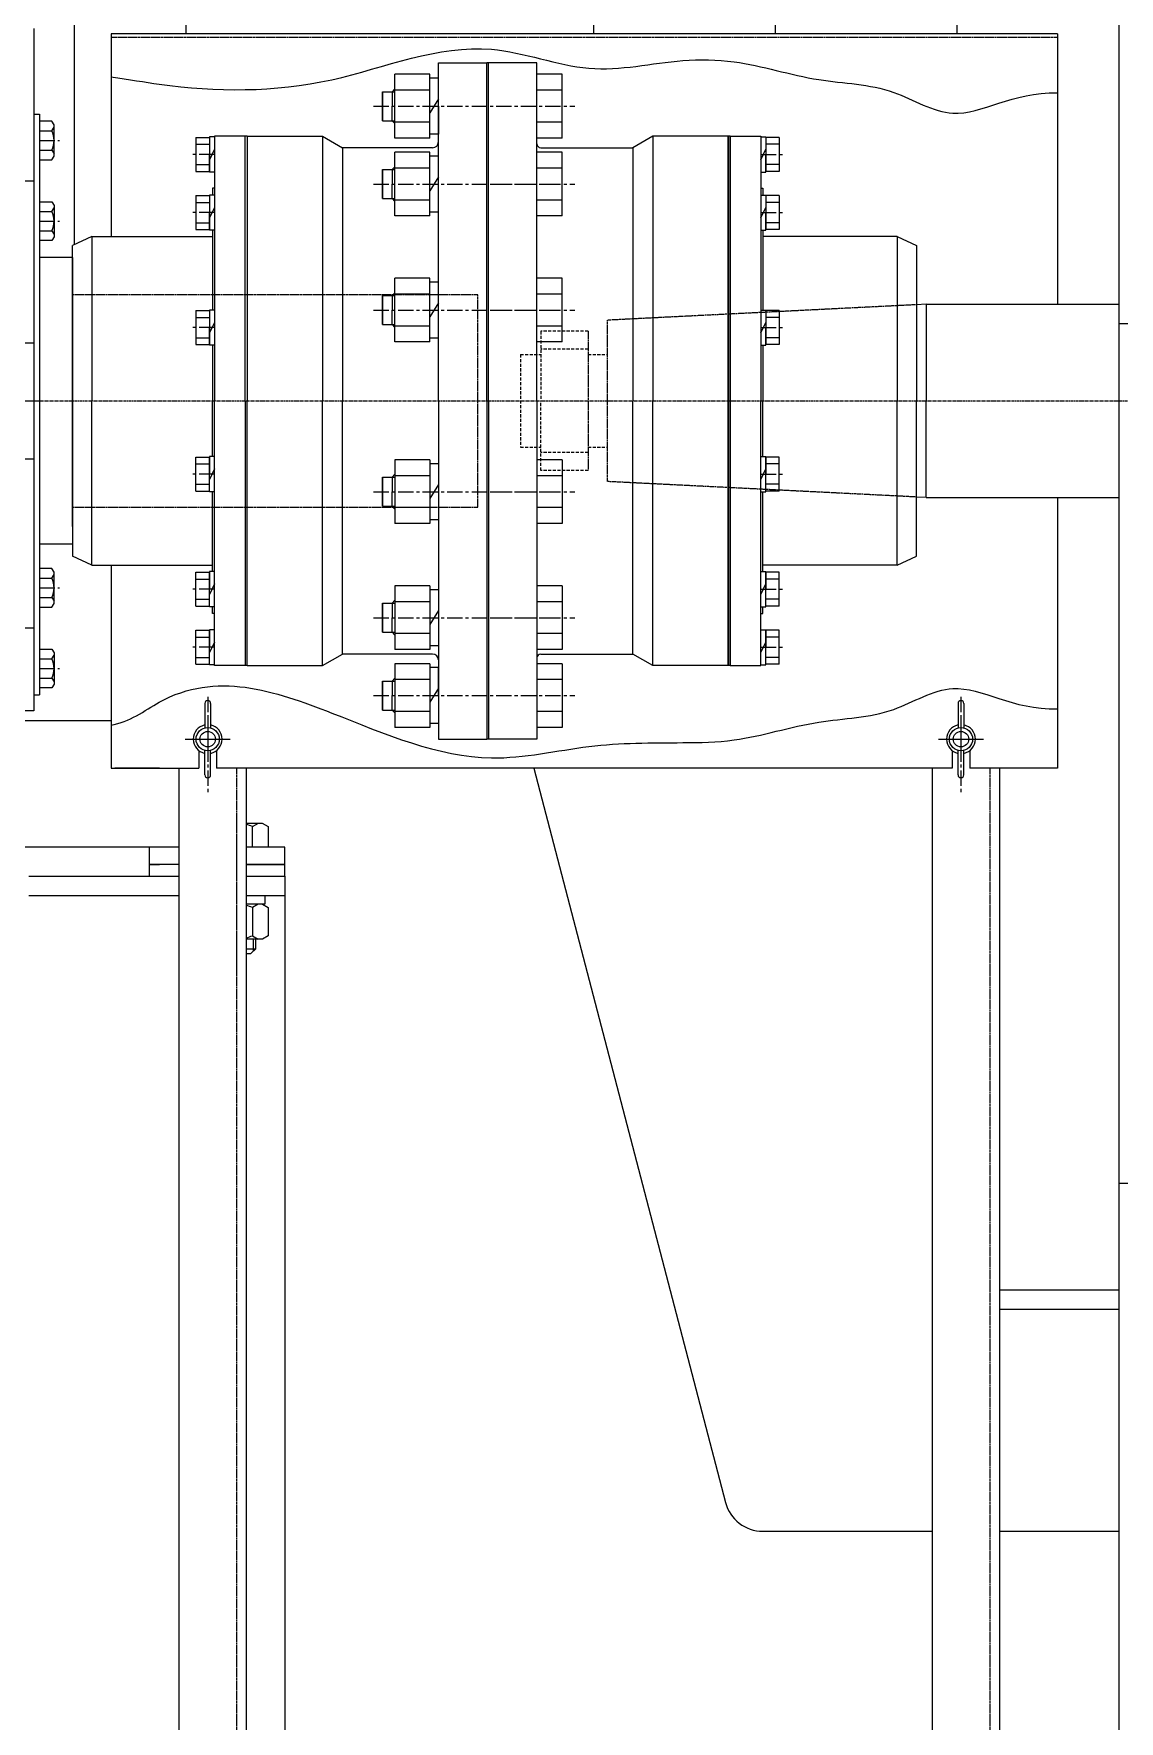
# Model space of a CAD drawing. Header units: millimetres. Extents: x -25976 to -4798, y -663 to 15440.
# Drawn here: x -14333 to -13771, y 13965 to 14838 of the extents above; entities that cross this region are included whole.
import ezdxf

# ---------------------------------------------------------------- set-up
doc = ezdxf.new("R2010")
doc.units = ezdxf.units.MM
doc.header["$LTSCALE"] = 0.25
doc.linetypes.add('CENTER', pattern=[50.8, 31.75, -6.35, 6.35, -6.35])
doc.linetypes.add('HIDDEN', pattern=[9.525, 6.35, -3.175])
for name, color, linetype in [('Bord', 1, 'Continuous'), ('Cen', 5, 'CENTER'), ('Con', 6, 'Continuous'), ('Cont', 6, 'Continuous'), ('Hide', 2, 'HIDDEN')]:
    doc.layers.add(name, color=color, linetype=linetype)

msp = doc.modelspace()

# ---------------------------------------------------------------- linework, layer by layer
at = {"layer": 'Bord'}
for p, q in [((-14147.77152, 14808.02881), (-14146.27152, 14808.02881)), ((-14147.77152, 14793.02881), (-14146.27152, 14793.02881)), ((-14147.77152, 14767.72033), (-14146.27152, 14767.72033)), ((-14147.77152, 14752.72033), (-14146.27152, 14752.72033)), ((-14147.77152, 14702.5105), (-14146.27152, 14702.5105)), ((-14147.77152, 14687.5105), (-14146.27152, 14687.5105)), ((-14147.77152, 14608.5105), (-14146.27152, 14608.5105)), ((-14147.77152, 14593.5105), (-14146.27152, 14593.5105)), ((-14147.77152, 14543.30067), (-14146.27152, 14543.30067)), ((-14147.77152, 14528.30067), (-14146.27152, 14528.30067)), ((-14147.77152, 14502.99218), (-14146.27152, 14502.99218)), ((-14147.77152, 14502.99218), (-14146.27152, 14502.99218)), ((-14147.77152, 14487.99218), (-14146.27152, 14487.99218))]:
    msp.add_line(p, q, dxfattribs=at)
for points in [[(-14293.36427, 14815.77323), (-14283.58313, 14814.33183), (-14246.70103, 14807.91449), (-14181.00436, 14807.40256), (-14107.19506, 14839.70188), (-14045.15636, 14814.66329), (-14005.0915, 14825.05002), (-13965.18864, 14824.50533), (-13928.41036, 14812.2534), (-13890.13664, 14812.12006), (-13853.06418, 14787.88997), (-13826.85414, 14808.02933), (-13803.13757, 14807.37752)], [(-14293.36427, 14480.24776), (-14283.58313, 14481.68917), (-14246.70103, 14511.09657), (-14181.00436, 14488.61843), (-14107.19506, 14456.31912), (-14045.15636, 14471.25673), (-14005.0915, 14470.97097), (-13965.18864, 14471.51567), (-13928.41036, 14483.7676), (-13890.13664, 14483.90093), (-13853.06418, 14508.13102), (-13826.85414, 14487.99167), (-13803.13757, 14488.64348)]]:
    msp.add_open_spline(points, degree=3, knots=[262.031920534, 262.031920534, 262.031920534, 262.031920534, 285.376803422, 374.709564146, 457.372574592, 508.03748906, 559.023490605, 586.099175012, 630.187959584, 669.595911366, 701.501473067, 748.136789081, 748.136789081, 748.136789081, 748.136789081], dxfattribs=at)
at = {"layer": 'Cen'}
for p, q in [((-13949.27152, 14838.0105), (-13949.27152, 15051.28932)), ((-14157.32997, 14800.52881), (-14053.20756, 14800.52881)), ((-14330.27152, 14782.78872), (-14319.95317, 14782.78872)), ((-14239.77152, 14775.52881), (-14251.78283, 14775.52881)), ((-13956.77152, 14775.52881), (-13944.76022, 14775.52881)), ((-14157.32997, 14760.22033), (-14053.20756, 14760.22033)), ((-14096.62483, 14760.22033), (-14067.83447, 14760.22033)), ((-14239.77152, 14745.45279), (-14251.78283, 14745.45279)), ((-13956.77152, 14745.45279), (-13944.76022, 14745.45279)), ((-14330.27152, 14741.04354), (-14319.95317, 14741.04354)), ((-14157.32997, 14695.0105), (-14053.20756, 14695.0105)), ((-14096.62483, 14695.0105), (-14067.83447, 14695.0105)), ((-14239.77152, 14685.9105), (-14251.78283, 14685.9105)), ((-13956.77152, 14685.9105), (-13944.76022, 14685.9105)), ((-14239.77152, 14610.1105), (-14251.78283, 14610.1105)), ((-13956.77152, 14610.1105), (-13944.76022, 14610.1105)), ((-14157.32997, 14601.0105), (-14053.20756, 14601.0105)), ((-14096.62483, 14601.0105), (-14067.83447, 14601.0105)), ((-14330.27152, 14551.23514), (-14319.95317, 14551.23514)), ((-14239.77152, 14550.56821), (-14251.78283, 14550.56821)), ((-13956.77152, 14550.56821), (-13944.76022, 14550.56821)), ((-14157.32997, 14535.80067), (-14053.20756, 14535.80067)), ((-14096.62483, 14535.80067), (-14067.83447, 14535.80067)), ((-14239.77152, 14520.49218), (-14251.78283, 14520.49218)), ((-13956.77152, 14520.49218), (-13944.76022, 14520.49218)), ((-14330.27152, 14509.48996), (-14319.95317, 14509.48996)), ((-14243.2161, 14494.80699), (-14243.2161, 14444.06153)), ((-14157.32997, 14495.49218), (-14053.20756, 14495.49218)), ((-13853.21589, 14494.80699), (-13853.21589, 14444.06153)), ((-14228.33592, 14433.48092), (-14228.33592, 14355.7605))]:
    msp.add_line(p, q, dxfattribs=at)
at = {"layer": 'Cen', "ltscale": 0.2}
msp.add_line((-17629.39153, 14648.0105), (-11678.17202, 14648.0105), dxfattribs=at)
at = {"layer": 'Cen', "linetype": 'Continuous'}
for p, q in [((-14243.21601, 14484.64297), (-14243.2162, 14461.24271)), ((-13853.2158, 14484.64297), (-13853.21599, 14461.24271)), ((-14254.91623, 14472.94284), (-14231.51597, 14472.94284)), ((-13864.91602, 14472.94284), (-13841.51576, 14472.94284))]:
    msp.add_line(p, q, dxfattribs=at)
at = {"layer": 'Cen', "ltscale": 0.05}
for p, q in [((-14250.7161, 14472.94284), (-14235.7161, 14472.94284)), ((-13860.71589, 14472.94284), (-13845.71589, 14472.94284))]:
    msp.add_line(p, q, dxfattribs=at)
at = {"layer": 'Con'}
for p, q in [((-14293.21589, 14457.94284), (-14247.7161, 14457.94284)), ((-14268.21589, 14457.94284), (-14291.21589, 14457.94284)), ((-14258.2161, 14457.94284), (-14258.2161, 13918.0105)), ((-13857.71589, 14457.94284), (-14238.7161, 14457.94284)), ((-14223.2161, 14457.94284), (-14223.2161, 13918.0105)), ((-13868.21589, 14457.94284), (-13868.21589, 13918.0105)), ((-13803.21589, 14457.94284), (-13848.71589, 14457.94284)), ((-13833.21589, 14457.94284), (-13833.21589, 13918.0105))]:
    msp.add_line(p, q, dxfattribs=at)
at = {"layer": 'Cont'}
for p, q in [((-14043.27152, 14838.0105), (-14043.27152, 15033.0105)), ((-13855.27152, 14838.0105), (-13855.27152, 15033.0105)), ((-14312.21919, 14728.83813), (-14312.21919, 14958.2369)), ((-14254.33614, 14838.0105), (-14254.33614, 14958.2369)), ((-13771.27152, 13918.0105), (-13771.27152, 14908.0105)), ((-14333.27152, 14840.78444), (-14333.27152, 14487.59904)), ((-13803.21589, 14838.0105), (-14293.21589, 14838.0105)), ((-14293.21589, 14838.0105), (-14293.21589, 14733.0105)), ((-13803.21589, 14838.0105), (-13803.21589, 14698.0105)), ((-14123.77152, 14648.0105), (-14123.77152, 14823.02881)), ((-14123.77152, 14823.02881), (-14098.77152, 14823.02881)), ((-14072.77152, 14823.02881), (-14098.77152, 14823.02881)), ((-14098.77152, 14648.0105), (-14098.77152, 14823.02881)), ((-14097.77152, 14778.02881), (-14097.77152, 14823.02881)), ((-14097.77152, 14811.02881), (-14097.77152, 14823.02881)), ((-14072.77152, 14648.0105), (-14072.77152, 14823.02881)), ((-14146.27152, 14784.02881), (-14146.27152, 14817.02881)), ((-14128.27152, 14817.02881), (-14146.27152, 14817.02881)), ((-14128.27152, 14784.02881), (-14128.27152, 14817.02881)), ((-14123.77152, 14815.02881), (-14128.27152, 14815.02881)), ((-14123.77152, 14800.52881), (-14123.77152, 14815.02881)), ((-14059.77152, 14817.02881), (-14072.77152, 14817.02881)), ((-14059.77152, 14784.02881), (-14059.77152, 14817.02881)), ((-14152.77152, 14808.02881), (-14147.77152, 14808.02881)), ((-14152.77152, 14800.52881), (-14152.77152, 14808.02881)), ((-14152.77152, 14808.02881), (-14152.77152, 14800.52881)), ((-14146.27152, 14809.52881), (-14147.77152, 14808.02881)), ((-14147.77152, 14808.02881), (-14147.77152, 14800.52881)), ((-14128.27152, 14808.77881), (-14146.27152, 14808.77881)), ((-14123.77152, 14804.32214), (-14128.27152, 14797.08506)), ((-14059.77152, 14808.77881), (-14072.77152, 14808.77881)), ((-14333.27152, 14796.3972), (-14330.27152, 14796.3972)), ((-14330.27152, 14796.3972), (-14330.27152, 14495.88148)), ((-14152.77152, 14800.52881), (-14152.77152, 14793.02881)), ((-14152.77152, 14793.02881), (-14152.77152, 14800.52881)), ((-14147.77152, 14793.02881), (-14147.77152, 14800.52881)), ((-14123.77152, 14800.52881), (-14123.77152, 14786.02881)), ((-14323.86889, 14792.73872), (-14330.27152, 14792.73872)), ((-14330.27152, 14787.76372), (-14323.86889, 14787.76372)), ((-14322.77152, 14790.83802), (-14323.86889, 14792.73872)), ((-14323.86889, 14787.76372), (-14322.77152, 14789.66442)), ((-14322.77152, 14774.73942), (-14322.77152, 14790.83802)), ((-14152.77152, 14793.02881), (-14147.77152, 14793.02881)), ((-14146.27152, 14791.52881), (-14147.77152, 14793.02881)), ((-14128.27152, 14792.27881), (-14146.27152, 14792.27881)), ((-14123.77152, 14786.02881), (-14128.27152, 14786.02881)), ((-14097.77152, 14648.0105), (-14097.77152, 14790.02881)), ((-14059.77152, 14792.27881), (-14072.77152, 14792.27881)), ((-14330.27152, 14777.81372), (-14323.86889, 14777.81372)), ((-14323.86889, 14777.81372), (-14322.77152, 14775.91302)), ((-14249.27152, 14784.32881), (-14249.27152, 14766.72881)), ((-14249.27152, 14784.32881), (-14242.27152, 14784.32881)), ((-14249.27152, 14780.78925), (-14242.27152, 14780.78925)), ((-14239.77152, 14784.62881), (-14242.27152, 14784.62881)), ((-14242.27152, 14784.62881), (-14242.27152, 14775.52881)), ((-14242.27152, 14784.32881), (-14242.27152, 14766.72881)), ((-14239.77152, 14778.24275), (-14242.27152, 14772.81487)), ((-14239.77152, 14785.02881), (-14239.77152, 14648.0105)), ((-14223.77152, 14785.02881), (-14239.77152, 14785.02881)), ((-14239.77152, 14785.02881), (-14239.77152, 14648.0105)), ((-14223.77152, 14785.02881), (-14239.77152, 14785.02881)), ((-14239.77152, 14784.62881), (-14239.77152, 14766.42881)), ((-14223.77152, 14648.0105), (-14223.77152, 14785.02881)), ((-14223.77152, 14648.0105), (-14223.77152, 14785.02881)), ((-14222.77152, 14785.02881), (-14222.77152, 14648.0105)), ((-14222.77152, 14785.02881), (-14183.77152, 14785.02881)), ((-14222.77152, 14785.02881), (-14222.77152, 14648.0105)), ((-14183.77152, 14785.02881), (-14173.37922, 14779.02881)), ((-14183.77152, 14785.02881), (-14183.77152, 14648.0105)), ((-14126.77152, 14779.02881), (-14173.37922, 14779.02881)), ((-14173.37922, 14779.02881), (-14173.37922, 14648.0105)), ((-14128.27152, 14784.02881), (-14146.27152, 14784.02881)), ((-14146.27152, 14743.72033), (-14146.27152, 14776.72033)), ((-14128.27152, 14776.72033), (-14146.27152, 14776.72033)), ((-14128.27152, 14743.72033), (-14128.27152, 14776.72033)), ((-14059.77152, 14784.02881), (-14072.77152, 14784.02881)), ((-14059.77152, 14776.72033), (-14072.77152, 14776.72033)), ((-14070.77152, 14779.02881), (-14023.16383, 14779.02881)), ((-14059.77152, 14743.72033), (-14059.77152, 14776.72033)), ((-14012.77152, 14785.02881), (-14023.16383, 14779.02881)), ((-14023.16383, 14779.02881), (-14023.16383, 14648.0105)), ((-13973.77152, 14785.02881), (-14012.77152, 14785.02881)), ((-14012.77152, 14785.02881), (-14012.77152, 14648.0105)), ((-13973.77152, 14785.02881), (-13973.77152, 14648.0105)), ((-13973.77152, 14648.0105), (-13973.77152, 14785.02881)), ((-13972.77152, 14785.02881), (-13956.77152, 14785.02881)), ((-13972.77152, 14648.0105), (-13972.77152, 14785.02881)), ((-13972.77152, 14785.02881), (-13972.77152, 14648.0105)), ((-13956.77152, 14785.02881), (-13956.77152, 14648.0105)), ((-13956.77152, 14785.02881), (-13956.77152, 14648.0105)), ((-13956.77152, 14784.62881), (-13956.77152, 14766.42881)), ((-13956.77152, 14784.62881), (-13954.27152, 14784.62881)), ((-13956.77152, 14772.81487), (-13954.27152, 14778.24275)), ((-13954.27152, 14784.62881), (-13954.27152, 14775.52881)), ((-13947.27152, 14784.32881), (-13954.27152, 14784.32881)), ((-13954.27152, 14784.32881), (-13954.27152, 14766.72881)), ((-13947.27152, 14780.78925), (-13954.27152, 14780.78925)), ((-13947.27152, 14784.32881), (-13947.27152, 14766.72881)), ((-14330.27152, 14772.83872), (-14323.86889, 14772.83872)), ((-14323.86889, 14772.83872), (-14322.77152, 14774.73942)), ((-14249.27152, 14770.26837), (-14242.27152, 14770.26837)), ((-14242.27152, 14766.42881), (-14242.27152, 14775.52881)), ((-14146.27152, 14769.22033), (-14147.77152, 14767.72033)), ((-14128.27152, 14768.47033), (-14146.27152, 14768.47033)), ((-14123.77152, 14774.72033), (-14128.27152, 14774.72033)), ((-14059.77152, 14768.47033), (-14072.77152, 14768.47033)), ((-13954.27152, 14766.42881), (-13954.27152, 14775.52881)), ((-13947.27152, 14770.26837), (-13954.27152, 14770.26837)), ((-14375.38613, 14761.91613), (-14333.27152, 14761.91613)), ((-14249.27152, 14766.72881), (-14242.27152, 14766.72881)), ((-14239.77152, 14766.42881), (-14242.27152, 14766.42881)), ((-14152.77152, 14767.72033), (-14147.77152, 14767.72033)), ((-14152.77152, 14760.22033), (-14152.77152, 14767.72033)), ((-14152.77152, 14767.72033), (-14152.77152, 14760.22033)), ((-14152.77152, 14760.22033), (-14152.77152, 14752.72033)), ((-14152.77152, 14752.72033), (-14152.77152, 14760.22033)), ((-14147.77152, 14767.72033), (-14147.77152, 14760.22033)), ((-14147.77152, 14752.72033), (-14147.77152, 14760.22033)), ((-14123.77152, 14764.01366), (-14128.27152, 14756.77657)), ((-13956.77152, 14766.42881), (-13954.27152, 14766.42881)), ((-13947.27152, 14766.72881), (-13954.27152, 14766.72881)), ((-14330.27152, 14750.99354), (-14323.86889, 14750.99354)), ((-14323.86889, 14750.99354), (-14322.77152, 14749.09283)), ((-14249.27152, 14754.25279), (-14249.27152, 14736.65279)), ((-14249.27152, 14754.25279), (-14242.27152, 14754.25279)), ((-14249.27152, 14750.71323), (-14242.27152, 14750.71323)), ((-14239.77152, 14754.55279), (-14242.27152, 14754.55279)), ((-14242.27152, 14754.55279), (-14242.27152, 14745.45279)), ((-14242.27152, 14754.25279), (-14242.27152, 14736.65279)), ((-14240.77152, 14758.02881), (-14240.77152, 14754.55279)), ((-14239.77152, 14758.02881), (-14240.77152, 14758.02881)), ((-14239.77152, 14758.02881), (-14240.77152, 14758.02881)), ((-14240.77152, 14758.02881), (-14240.77152, 14754.55279)), ((-14239.77152, 14754.55279), (-14239.77152, 14736.35279)), ((-14152.77152, 14752.72033), (-14147.77152, 14752.72033)), ((-14146.27152, 14751.22033), (-14147.77152, 14752.72033)), ((-14128.27152, 14751.97033), (-14146.27152, 14751.97033)), ((-14059.77152, 14751.97033), (-14072.77152, 14751.97033)), ((-13956.77152, 14758.02881), (-13955.77152, 14758.02881)), ((-13956.77152, 14758.02881), (-13955.77152, 14758.02881)), ((-13956.77152, 14754.55279), (-13956.77152, 14736.35279)), ((-13956.77152, 14754.55279), (-13954.27152, 14754.55279)), ((-13955.77152, 14758.02881), (-13955.77152, 14754.55279)), ((-13955.77152, 14758.02881), (-13955.77152, 14754.55279)), ((-13954.27152, 14754.55279), (-13954.27152, 14745.45279)), ((-13947.27152, 14754.25279), (-13954.27152, 14754.25279)), ((-13954.27152, 14754.25279), (-13954.27152, 14736.65279)), ((-13947.27152, 14750.71323), (-13954.27152, 14750.71323)), ((-13947.27152, 14754.25279), (-13947.27152, 14736.65279)), ((-14330.27152, 14746.01854), (-14323.86889, 14746.01854)), ((-14323.86889, 14746.01854), (-14322.77152, 14747.91924)), ((-14322.77152, 14749.09283), (-14322.77152, 14732.99424)), ((-14239.77152, 14748.16673), (-14242.27152, 14742.73885)), ((-14242.27152, 14736.35279), (-14242.27152, 14745.45279)), ((-14128.27152, 14743.72033), (-14146.27152, 14743.72033)), ((-14123.77152, 14745.72033), (-14128.27152, 14745.72033)), ((-14059.77152, 14743.72033), (-14072.77152, 14743.72033)), ((-13956.77152, 14742.73885), (-13954.27152, 14748.16673)), ((-13954.27152, 14736.35279), (-13954.27152, 14745.45279)), ((-14330.27152, 14736.06854), (-14323.86889, 14736.06854)), ((-14323.86889, 14736.06854), (-14322.77152, 14734.16783)), ((-14322.77152, 14732.99424), (-14323.86889, 14731.09354)), ((-14303.27152, 14733.0105), (-14313.27152, 14728.34742)), ((-14303.27152, 14733.0105), (-14240.77152, 14733.0105)), ((-14303.27152, 14733.0105), (-14303.27152, 14648.0105)), ((-14249.27152, 14740.19235), (-14242.27152, 14740.19235)), ((-14249.27152, 14736.65279), (-14242.27152, 14736.65279)), ((-14239.77152, 14736.35279), (-14242.27152, 14736.35279)), ((-14240.77152, 14736.35279), (-14240.77152, 14695.0105)), ((-14240.77152, 14736.35279), (-14240.77152, 14695.0105)), ((-13956.77152, 14736.35279), (-13954.27152, 14736.35279)), ((-13955.77152, 14736.35279), (-13955.77152, 14695.0105)), ((-13955.77152, 14736.35279), (-13955.77152, 14695.0105)), ((-13886.27152, 14733.0105), (-13955.77152, 14733.0105)), ((-13947.27152, 14740.19235), (-13954.27152, 14740.19235)), ((-13947.27152, 14736.65279), (-13954.27152, 14736.65279)), ((-13886.27152, 14733.0105), (-13876.27152, 14728.34742)), ((-13886.27152, 14733.0105), (-13886.27152, 14648.0105)), ((-14323.86889, 14731.09354), (-14330.27152, 14731.09354)), ((-14313.27152, 14648.0105), (-14313.27152, 14728.34742)), ((-13876.27152, 14728.34742), (-13876.27152, 14648.0105)), ((-14313.27152, 14722.15442), (-14330.27152, 14722.15442)), ((-14313.27152, 14722.15442), (-14313.27152, 14573.86658)), ((-14313.27152, 14583.0105), (-14313.27152, 14713.0105)), ((-14128.27152, 14711.5105), (-14146.27152, 14711.5105)), ((-14146.27152, 14678.5105), (-14146.27152, 14711.5105)), ((-14128.27152, 14678.5105), (-14128.27152, 14711.5105)), ((-14123.77152, 14709.5105), (-14128.27152, 14709.5105)), ((-14059.77152, 14711.5105), (-14072.77152, 14711.5105)), ((-14059.77152, 14678.5105), (-14059.77152, 14711.5105)), ((-14152.77152, 14702.5105), (-14152.77152, 14695.0105)), ((-14152.77152, 14695.0105), (-14152.77152, 14702.5105)), ((-14152.77152, 14702.5105), (-14147.77152, 14702.5105)), ((-14146.27152, 14704.0105), (-14147.77152, 14702.5105)), ((-14147.77152, 14702.5105), (-14147.77152, 14695.0105)), ((-14128.27152, 14703.2605), (-14146.27152, 14703.2605)), ((-14123.77152, 14698.80383), (-14128.27152, 14691.56674)), ((-14059.77152, 14703.2605), (-14072.77152, 14703.2605)), ((-14249.27152, 14694.7105), (-14249.27152, 14677.1105)), ((-14249.27152, 14694.7105), (-14242.27152, 14694.7105)), ((-14249.27152, 14691.17094), (-14242.27152, 14691.17094)), ((-14239.77152, 14695.0105), (-14242.27152, 14695.0105)), ((-14242.27152, 14695.0105), (-14242.27152, 14685.9105)), ((-14242.27152, 14694.7105), (-14242.27152, 14677.1105)), ((-14239.77152, 14695.0105), (-14239.77152, 14676.8105)), ((-14152.77152, 14687.5105), (-14152.77152, 14695.0105)), ((-14152.77152, 14695.0105), (-14152.77152, 14687.5105)), ((-14147.77152, 14687.5105), (-14147.77152, 14695.0105)), ((-13956.77152, 14695.0105), (-13956.77152, 14676.8105)), ((-13956.77152, 14695.0105), (-13954.27152, 14695.0105)), ((-13954.27152, 14695.0105), (-13954.27152, 14685.9105)), ((-13947.27152, 14694.7105), (-13954.27152, 14694.7105)), ((-13954.27152, 14694.7105), (-13954.27152, 14677.1105)), ((-13947.27152, 14691.17094), (-13954.27152, 14691.17094)), ((-13947.27152, 14694.7105), (-13947.27152, 14677.1105)), ((-13871.27152, 14698.0105), (-13876.27152, 14697.7605)), ((-13871.27152, 14698.0105), (-13871.27152, 14648.0105)), ((-13871.27152, 14698.0105), (-13871.27152, 14648.0105)), ((-13871.27152, 14698.0105), (-13771.27152, 14698.0105)), ((-14249.27152, 14680.65006), (-14242.27152, 14680.65006)), ((-14239.77152, 14688.62444), (-14242.27152, 14683.19656)), ((-14242.27152, 14676.8105), (-14242.27152, 14685.9105)), ((-14152.77152, 14687.5105), (-14147.77152, 14687.5105)), ((-14146.27152, 14686.0105), (-14147.77152, 14687.5105)), ((-14128.27152, 14686.7605), (-14146.27152, 14686.7605)), ((-14059.77152, 14686.7605), (-14072.77152, 14686.7605)), ((-13956.77152, 14683.19656), (-13954.27152, 14688.62444)), ((-13954.27152, 14676.8105), (-13954.27152, 14685.9105)), ((-13947.27152, 14680.65006), (-13954.27152, 14680.65006)), ((-13341.27152, 14687.87721), (-13771.27152, 14687.87721)), ((-14478.27152, 14678.0105), (-14333.27152, 14678.0105)), ((-14249.27152, 14677.1105), (-14242.27152, 14677.1105)), ((-14239.77152, 14676.8105), (-14242.27152, 14676.8105)), ((-14240.77152, 14676.8105), (-14240.77152, 14648.0105)), ((-14240.77152, 14676.8105), (-14240.77152, 14648.0105)), ((-14128.27152, 14678.5105), (-14146.27152, 14678.5105)), ((-14123.77152, 14680.5105), (-14128.27152, 14680.5105)), ((-14059.77152, 14678.5105), (-14072.77152, 14678.5105)), ((-13956.77152, 14676.8105), (-13954.27152, 14676.8105)), ((-13955.77152, 14676.8105), (-13955.77152, 14648.0105)), ((-13955.77152, 14676.8105), (-13955.77152, 14648.0105)), ((-13947.27152, 14677.1105), (-13954.27152, 14677.1105)), ((-14478.27152, 14648.0105), (-14333.27152, 14648.0105)), ((-14313.27152, 14648.0105), (-14313.27152, 14567.67357)), ((-14303.27152, 14563.0105), (-14303.27152, 14648.0105)), ((-14240.77152, 14619.2105), (-14240.77152, 14648.0105)), ((-14240.77152, 14619.2105), (-14240.77152, 14648.0105)), ((-14239.77152, 14510.99218), (-14239.77152, 14648.0105)), ((-14239.77152, 14510.99218), (-14239.77152, 14648.0105)), ((-14223.77152, 14648.0105), (-14223.77152, 14510.99218)), ((-14223.77152, 14648.0105), (-14223.77152, 14510.99218)), ((-14222.77152, 14510.99218), (-14222.77152, 14648.0105)), ((-14222.77152, 14510.99218), (-14222.77152, 14648.0105)), ((-14183.77152, 14510.99218), (-14183.77152, 14648.0105)), ((-14173.37922, 14516.99218), (-14173.37922, 14648.0105)), ((-14123.77152, 14648.0105), (-14123.77152, 14472.99218)), ((-14098.77152, 14648.0105), (-14098.77152, 14472.99218)), ((-14097.77152, 14648.0105), (-14097.77152, 14505.99218)), ((-14072.77152, 14648.0105), (-14072.77152, 14472.99218)), ((-14023.16383, 14516.99218), (-14023.16383, 14648.0105)), ((-14012.77152, 14510.99218), (-14012.77152, 14648.0105)), ((-13973.77152, 14510.99218), (-13973.77152, 14648.0105)), ((-13973.77152, 14648.0105), (-13973.77152, 14510.99218)), ((-13972.77152, 14648.0105), (-13972.77152, 14510.99218)), ((-13972.77152, 14510.99218), (-13972.77152, 14648.0105)), ((-13956.77152, 14510.99218), (-13956.77152, 14648.0105)), ((-13956.77152, 14510.99218), (-13956.77152, 14648.0105)), ((-13955.77152, 14619.2105), (-13955.77152, 14648.0105)), ((-13955.77152, 14619.2105), (-13955.77152, 14648.0105)), ((-13886.27152, 14563.0105), (-13886.27152, 14648.0105)), ((-13876.27152, 14567.67357), (-13876.27152, 14648.0105)), ((-13871.27152, 14598.0105), (-13871.27152, 14648.0105)), ((-13871.27152, 14598.0105), (-13871.27152, 14648.0105)), ((-14478.27152, 14618.0105), (-14333.27152, 14618.0105)), ((-14249.27152, 14618.9105), (-14242.27152, 14618.9105)), ((-14249.27152, 14601.3105), (-14249.27152, 14618.9105)), ((-14249.27152, 14615.37094), (-14242.27152, 14615.37094)), ((-14242.27152, 14619.2105), (-14242.27152, 14610.1105)), ((-14239.77152, 14619.2105), (-14242.27152, 14619.2105)), ((-14242.27152, 14601.3105), (-14242.27152, 14618.9105)), ((-14239.77152, 14612.82444), (-14242.27152, 14607.39656)), ((-14239.77152, 14601.0105), (-14239.77152, 14619.2105)), ((-14146.27152, 14617.5105), (-14146.27152, 14584.5105)), ((-14128.27152, 14617.5105), (-14146.27152, 14617.5105)), ((-14128.27152, 14617.5105), (-14128.27152, 14584.5105)), ((-14123.77152, 14615.5105), (-14128.27152, 14615.5105)), ((-14059.77152, 14617.5105), (-14072.77152, 14617.5105)), ((-14059.77152, 14617.5105), (-14059.77152, 14584.5105)), ((-13956.77152, 14619.2105), (-13954.27152, 14619.2105)), ((-13956.77152, 14601.0105), (-13956.77152, 14619.2105)), ((-13956.77152, 14607.39656), (-13954.27152, 14612.82444)), ((-13954.27152, 14619.2105), (-13954.27152, 14610.1105)), ((-13954.27152, 14601.3105), (-13954.27152, 14618.9105)), ((-13947.27152, 14618.9105), (-13954.27152, 14618.9105)), ((-13947.27152, 14615.37094), (-13954.27152, 14615.37094)), ((-13947.27152, 14601.3105), (-13947.27152, 14618.9105)), ((-14249.27152, 14604.85006), (-14242.27152, 14604.85006)), ((-14242.27152, 14601.0105), (-14242.27152, 14610.1105)), ((-14152.77152, 14601.0105), (-14152.77152, 14608.5105)), ((-14152.77152, 14608.5105), (-14152.77152, 14601.0105)), ((-14152.77152, 14608.5105), (-14147.77152, 14608.5105)), ((-14146.27152, 14610.0105), (-14147.77152, 14608.5105)), ((-14147.77152, 14608.5105), (-14147.77152, 14601.0105)), ((-14128.27152, 14609.2605), (-14146.27152, 14609.2605)), ((-14123.77152, 14604.80383), (-14128.27152, 14597.56674)), ((-14059.77152, 14609.2605), (-14072.77152, 14609.2605)), ((-13954.27152, 14601.0105), (-13954.27152, 14610.1105)), ((-13947.27152, 14604.85006), (-13954.27152, 14604.85006)), ((-14249.27152, 14601.3105), (-14242.27152, 14601.3105)), ((-14239.77152, 14601.0105), (-14242.27152, 14601.0105)), ((-14240.77152, 14559.66821), (-14240.77152, 14601.0105)), ((-14240.77152, 14559.66821), (-14240.77152, 14601.0105)), ((-14152.77152, 14601.0105), (-14152.77152, 14593.5105)), ((-14152.77152, 14593.5105), (-14152.77152, 14601.0105)), ((-14152.77152, 14593.5105), (-14147.77152, 14593.5105)), ((-14147.77152, 14593.5105), (-14147.77152, 14601.0105)), ((-14146.27152, 14592.0105), (-14147.77152, 14593.5105)), ((-13956.77152, 14601.0105), (-13954.27152, 14601.0105)), ((-13955.77152, 14559.66821), (-13955.77152, 14601.0105)), ((-13955.77152, 14559.66821), (-13955.77152, 14601.0105)), ((-13947.27152, 14601.3105), (-13954.27152, 14601.3105)), ((-13871.27152, 14598.0105), (-13876.27152, 14598.2605)), ((-13871.27152, 14598.0105), (-13771.27152, 14598.0105)), ((-13803.21589, 14598.0105), (-13803.21589, 14457.94284)), ((-14128.27152, 14592.7605), (-14146.27152, 14592.7605)), ((-14128.27152, 14584.5105), (-14146.27152, 14584.5105)), ((-14123.77152, 14586.5105), (-14128.27152, 14586.5105)), ((-14059.77152, 14592.7605), (-14072.77152, 14592.7605)), ((-14059.77152, 14584.5105), (-14072.77152, 14584.5105)), ((-14313.27152, 14573.86658), (-14330.27152, 14573.86658)), ((-14303.27152, 14563.0105), (-14313.27152, 14567.67357)), ((-13886.27152, 14563.0105), (-13876.27152, 14567.67357)), ((-14323.86889, 14561.18514), (-14330.27152, 14561.18514)), ((-14322.77152, 14559.28444), (-14323.86889, 14561.18514)), ((-14322.77152, 14543.18584), (-14322.77152, 14559.28444)), ((-14303.27152, 14563.0105), (-14240.77152, 14563.0105)), ((-14293.21589, 14563.0105), (-14293.21589, 14457.94284)), ((-14249.27152, 14559.36821), (-14242.27152, 14559.36821)), ((-14249.27152, 14541.76821), (-14249.27152, 14559.36821)), ((-14242.27152, 14559.66821), (-14242.27152, 14550.56821)), ((-14239.77152, 14559.66821), (-14242.27152, 14559.66821)), ((-14242.27152, 14541.76821), (-14242.27152, 14559.36821)), ((-14239.77152, 14541.46821), (-14239.77152, 14559.66821)), ((-13956.77152, 14559.66821), (-13954.27152, 14559.66821)), ((-13956.77152, 14541.46821), (-13956.77152, 14559.66821)), ((-13886.27152, 14563.0105), (-13955.77152, 14563.0105)), ((-13954.27152, 14559.66821), (-13954.27152, 14550.56821)), ((-13954.27152, 14541.76821), (-13954.27152, 14559.36821)), ((-13947.27152, 14559.36821), (-13954.27152, 14559.36821)), ((-13947.27152, 14541.76821), (-13947.27152, 14559.36821)), ((-14330.27152, 14556.21014), (-14323.86889, 14556.21014)), ((-14323.86889, 14556.21014), (-14322.77152, 14558.11084)), ((-14249.27152, 14555.82865), (-14242.27152, 14555.82865)), ((-14239.77152, 14553.28215), (-14242.27152, 14547.85427)), ((-14242.27152, 14541.46821), (-14242.27152, 14550.56821)), ((-14128.27152, 14552.30067), (-14146.27152, 14552.30067)), ((-14146.27152, 14552.30067), (-14146.27152, 14519.30067)), ((-14128.27152, 14552.30067), (-14128.27152, 14519.30067)), ((-14123.77152, 14550.30067), (-14128.27152, 14550.30067)), ((-14059.77152, 14552.30067), (-14072.77152, 14552.30067)), ((-14059.77152, 14552.30067), (-14059.77152, 14519.30067)), ((-13956.77152, 14547.85427), (-13954.27152, 14553.28215)), ((-13947.27152, 14555.82865), (-13954.27152, 14555.82865)), ((-13954.27152, 14541.46821), (-13954.27152, 14550.56821)), ((-14330.27152, 14546.26014), (-14323.86889, 14546.26014)), ((-14330.27152, 14541.28514), (-14323.86889, 14541.28514)), ((-14323.86889, 14546.26014), (-14322.77152, 14544.35944)), ((-14323.86889, 14541.28514), (-14322.77152, 14543.18584)), ((-14249.27152, 14545.30777), (-14242.27152, 14545.30777)), ((-14249.27152, 14541.76821), (-14242.27152, 14541.76821)), ((-14239.77152, 14541.46821), (-14242.27152, 14541.46821)), ((-14240.77152, 14537.99218), (-14240.77152, 14541.46821)), ((-14240.77152, 14537.99218), (-14240.77152, 14541.46821)), ((-14152.77152, 14543.30067), (-14147.77152, 14543.30067)), ((-14152.77152, 14543.30067), (-14152.77152, 14535.80067)), ((-14152.77152, 14535.80067), (-14152.77152, 14543.30067)), ((-14146.27152, 14544.80067), (-14147.77152, 14543.30067)), ((-14147.77152, 14543.30067), (-14147.77152, 14535.80067)), ((-14128.27152, 14544.05067), (-14146.27152, 14544.05067)), ((-14059.77152, 14544.05067), (-14072.77152, 14544.05067)), ((-13956.77152, 14541.46821), (-13954.27152, 14541.46821)), ((-13955.77152, 14537.99218), (-13955.77152, 14541.46821)), ((-13955.77152, 14537.99218), (-13955.77152, 14541.46821)), ((-13947.27152, 14545.30777), (-13954.27152, 14545.30777)), ((-13947.27152, 14541.76821), (-13954.27152, 14541.76821)), ((-14239.77152, 14537.99218), (-14240.77152, 14537.99218)), ((-14239.77152, 14537.99218), (-14240.77152, 14537.99218)), ((-14152.77152, 14528.30067), (-14152.77152, 14535.80067)), ((-14152.77152, 14535.80067), (-14152.77152, 14528.30067)), ((-14147.77152, 14528.30067), (-14147.77152, 14535.80067)), ((-14123.77152, 14539.59399), (-14128.27152, 14532.35691)), ((-13956.77152, 14537.99218), (-13955.77152, 14537.99218)), ((-13956.77152, 14537.99218), (-13955.77152, 14537.99218)), ((-14333.27152, 14530.36255), (-14389.01563, 14530.36255)), ((-14249.27152, 14529.29218), (-14242.27152, 14529.29218)), ((-14249.27152, 14511.69218), (-14249.27152, 14529.29218)), ((-14249.27152, 14525.75262), (-14242.27152, 14525.75262)), ((-14239.77152, 14529.59218), (-14242.27152, 14529.59218)), ((-14242.27152, 14529.59218), (-14242.27152, 14520.49218)), ((-14242.27152, 14511.69218), (-14242.27152, 14529.29218)), ((-14239.77152, 14511.39218), (-14239.77152, 14529.59218)), ((-14152.77152, 14528.30067), (-14147.77152, 14528.30067)), ((-14146.27152, 14526.80067), (-14147.77152, 14528.30067)), ((-14128.27152, 14527.55067), (-14146.27152, 14527.55067)), ((-14059.77152, 14527.55067), (-14072.77152, 14527.55067)), ((-13956.77152, 14511.39218), (-13956.77152, 14529.59218)), ((-13956.77152, 14529.59218), (-13954.27152, 14529.59218)), ((-13954.27152, 14529.59218), (-13954.27152, 14520.49218)), ((-13954.27152, 14511.69218), (-13954.27152, 14529.29218)), ((-13947.27152, 14529.29218), (-13954.27152, 14529.29218)), ((-13947.27152, 14525.75262), (-13954.27152, 14525.75262)), ((-13947.27152, 14511.69218), (-13947.27152, 14529.29218)), ((-14330.27152, 14519.43996), (-14323.86889, 14519.43996)), ((-14323.86889, 14519.43996), (-14322.77152, 14517.53925)), ((-14323.86889, 14514.46496), (-14322.77152, 14516.36566)), ((-14322.77152, 14517.53925), (-14322.77152, 14501.44066)), ((-14249.27152, 14515.23174), (-14242.27152, 14515.23174)), ((-14239.77152, 14523.20612), (-14242.27152, 14517.77824)), ((-14242.27152, 14511.39218), (-14242.27152, 14520.49218)), ((-14183.77152, 14510.99218), (-14173.37922, 14516.99218)), ((-14126.77152, 14516.99218), (-14173.37922, 14516.99218)), ((-14128.27152, 14519.30067), (-14146.27152, 14519.30067)), ((-14123.77152, 14521.30067), (-14128.27152, 14521.30067)), ((-14097.77152, 14517.99218), (-14097.77152, 14472.99218)), ((-14059.77152, 14519.30067), (-14072.77152, 14519.30067)), ((-14070.77152, 14516.99218), (-14023.16383, 14516.99218)), ((-14012.77152, 14510.99218), (-14023.16383, 14516.99218)), ((-13956.77152, 14517.77824), (-13954.27152, 14523.20612)), ((-13954.27152, 14511.39218), (-13954.27152, 14520.49218)), ((-13947.27152, 14515.23174), (-13954.27152, 14515.23174)), ((-14330.27152, 14514.46496), (-14323.86889, 14514.46496)), ((-14249.27152, 14511.69218), (-14242.27152, 14511.69218)), ((-14239.77152, 14511.39218), (-14242.27152, 14511.39218)), ((-14223.77152, 14510.99218), (-14239.77152, 14510.99218)), ((-14223.77152, 14510.99218), (-14239.77152, 14510.99218)), ((-14222.77152, 14510.99218), (-14183.77152, 14510.99218)), ((-14128.27152, 14511.99218), (-14146.27152, 14511.99218)), ((-14146.27152, 14511.99218), (-14146.27152, 14478.99218)), ((-14128.27152, 14511.99218), (-14146.27152, 14511.99218)), ((-14128.27152, 14511.99218), (-14128.27152, 14478.99218)), ((-14123.77152, 14509.99218), (-14128.27152, 14509.99218)), ((-14123.77152, 14509.99218), (-14128.27152, 14509.99218)), ((-14123.77152, 14495.49218), (-14123.77152, 14509.99218)), ((-14059.77152, 14511.99218), (-14072.77152, 14511.99218)), ((-14059.77152, 14511.99218), (-14072.77152, 14511.99218)), ((-14059.77152, 14511.99218), (-14059.77152, 14478.99218)), ((-13973.77152, 14510.99218), (-14012.77152, 14510.99218)), ((-13972.77152, 14510.99218), (-13956.77152, 14510.99218)), ((-13956.77152, 14511.39218), (-13954.27152, 14511.39218)), ((-13947.27152, 14511.69218), (-13954.27152, 14511.69218)), ((-14330.27152, 14504.51496), (-14323.86889, 14504.51496)), ((-14323.86889, 14499.53996), (-14330.27152, 14499.53996)), ((-14323.86889, 14504.51496), (-14322.77152, 14502.61425)), ((-14322.77152, 14501.44066), (-14323.86889, 14499.53996)), ((-14152.77152, 14502.99218), (-14147.77152, 14502.99218)), ((-14152.77152, 14502.99218), (-14152.77152, 14495.49218)), ((-14152.77152, 14495.49218), (-14152.77152, 14502.99218)), ((-14152.77152, 14502.99218), (-14147.77152, 14502.99218)), ((-14146.27152, 14504.49218), (-14147.77152, 14502.99218)), ((-14146.27152, 14504.49218), (-14147.77152, 14502.99218)), ((-14147.77152, 14502.99218), (-14147.77152, 14495.49218)), ((-14128.27152, 14503.74218), (-14146.27152, 14503.74218)), ((-14128.27152, 14503.74218), (-14146.27152, 14503.74218)), ((-14123.77152, 14499.28551), (-14128.27152, 14492.04843)), ((-14059.77152, 14503.74218), (-14072.77152, 14503.74218)), ((-14059.77152, 14503.74218), (-14072.77152, 14503.74218)), ((-14333.27152, 14495.88148), (-14330.27152, 14495.88148)), ((-14244.7161, 14491.44284), (-14244.7161, 14478.75232)), ((-14241.7161, 14491.44284), (-14241.7161, 14478.75232)), ((-14152.77152, 14487.99218), (-14152.77152, 14495.49218)), ((-14152.77152, 14495.49218), (-14152.77152, 14487.99218)), ((-14147.77152, 14487.99218), (-14147.77152, 14495.49218)), ((-14123.77152, 14495.49218), (-14123.77152, 14480.99218)), ((-13854.71589, 14491.44284), (-13854.71589, 14478.75232)), ((-13851.71589, 14491.44284), (-13851.71589, 14478.75232)), ((-14333.27152, 14487.59904), (-14389.01563, 14487.59904)), ((-14348.74251, 14482.62923), (-14293.21589, 14482.62923)), ((-14152.77152, 14487.99218), (-14147.77152, 14487.99218)), ((-14146.27152, 14486.49218), (-14147.77152, 14487.99218)), ((-14128.27152, 14487.24218), (-14146.27152, 14487.24218)), ((-14123.77152, 14480.99218), (-14128.27152, 14480.99218)), ((-14097.77152, 14484.99218), (-14097.77152, 14472.99218)), ((-14059.77152, 14487.24218), (-14072.77152, 14487.24218)), ((-14128.27152, 14478.99218), (-14146.27152, 14478.99218)), ((-14123.77152, 14472.99218), (-14098.77152, 14472.99218)), ((-14072.77152, 14472.99218), (-14098.77152, 14472.99218)), ((-14059.77152, 14478.99218), (-14072.77152, 14478.99218)), ((-14247.7161, 14466.94284), (-14247.7161, 14457.94284)), ((-14244.7161, 14454.44284), (-14244.7161, 14467.13337)), ((-14241.7161, 14454.44284), (-14241.7161, 14467.13337)), ((-14238.7161, 14466.94284), (-14238.7161, 14457.94284)), ((-13857.71589, 14466.94284), (-13857.71589, 14457.94284)), ((-13854.71589, 14454.44284), (-13854.71589, 14467.13337)), ((-13851.71589, 14454.44284), (-13851.71589, 14467.13337)), ((-13848.71589, 14466.94284), (-13848.71589, 14457.94284)), ((-14074.40541, 14457.94284), (-13975.16191, 14077.9565)), ((-14223.2161, 14429.5105), (-14214.98783, 14429.5105)), ((-14220.08592, 14427.69074), (-14216.934, 14429.5105)), ((-14220.08592, 14417.0105), (-14220.08592, 14427.69074)), ((-14214.98783, 14429.5105), (-14211.83592, 14427.69074)), ((-14211.83592, 14427.69074), (-14211.83592, 14417.0105)), ((-14258.2161, 14417.0105), (-14345.77152, 14417.0105)), ((-14273.33592, 14402.0105), (-14273.33592, 14417.0105)), ((-14203.23021, 14417.0105), (-14223.2161, 14417.0105)), ((-14211.83592, 14417.0105), (-14223.2161, 14417.0105)), ((-14203.23021, 14402.0105), (-14203.23021, 14417.0105)), ((-14335.77152, 14402.0105), (-14258.2161, 14402.0105)), ((-14273.33592, 14408.0105), (-14268.21589, 14408.0105)), ((-14258.2161, 14408.0105), (-14273.33592, 14408.0105)), ((-14203.23021, 14408.0105), (-14223.2161, 14408.0105)), ((-14223.2161, 14408.0105), (-14203.23021, 14408.0105)), ((-14223.2161, 14402.0105), (-14203.23021, 14402.0105)), ((-14203.23021, 14402.0105), (-14203.23021, 13918.0105)), ((-14335.77152, 14392.0105), (-14258.2161, 14392.0105)), ((-14223.2161, 14392.0105), (-14203.23021, 14392.0105)), ((-14223.2161, 14392.0105), (-14213.58592, 14392.0105)), ((-14213.58592, 14387.5105), (-14223.2161, 14387.5105)), ((-14214.83592, 14387.5105), (-14223.2161, 14387.5105)), ((-14217.08592, 14387.5105), (-14220.08592, 14385.77845)), ((-14220.08592, 14385.77845), (-14220.08592, 14371.24255)), ((-14214.83592, 14387.5105), (-14211.83592, 14385.77845)), ((-14213.58592, 14392.0105), (-14213.58592, 14387.5105)), ((-14211.83592, 14385.77845), (-14211.83592, 14371.24255)), ((-14214.83592, 14369.5105), (-14223.2161, 14369.5105)), ((-14220.08592, 14371.24255), (-14217.08592, 14369.5105)), ((-14219.68892, 14369.5105), (-14219.68892, 14363.1575)), ((-14218.33592, 14364.5105), (-14218.33592, 14369.5105)), ((-14211.83592, 14371.24255), (-14214.83592, 14369.5105)), ((-14223.2161, 14364.5105), (-14218.33592, 14364.5105)), ((-14223.2161, 14362.0105), (-14220.83592, 14362.0105)), ((-14220.83592, 14362.0105), (-14218.33592, 14364.5105)), ((-13675.27152, 14243.0105), (-13771.27152, 14243.0105)), ((-13833.21589, 14188.0105), (-13771.27152, 14188.0105)), ((-13833.21589, 14178.0105), (-13771.27152, 14178.0105)), ((-13955.81102, 14063.0105), (-13868.21589, 14063.0105)), ((-13833.21589, 14063.0105), (-13771.27152, 14063.0105))]:
    msp.add_line(p, q, dxfattribs=at)
at = {"layer": 'Cont', "linetype": 'Continuous'}
for p, q in [((-14222.77152, 14785.01339), (-14223.77152, 14785.02881)), ((-13972.77152, 14785.02881), (-13973.77152, 14785.02881)), ((-14222.77152, 14511.00761), (-14223.77152, 14510.99218)), ((-13972.77152, 14510.99218), (-13973.77152, 14510.99218))]:
    msp.add_line(p, q, dxfattribs=at)
at = {"layer": 'Cont'}
for centre, radius in [((-14243.2161, 14472.94284), 6), ((-14243.2161, 14472.94284), 4), ((-13853.21589, 14472.94284), 6), ((-13853.21589, 14472.94284), 4)]:
    msp.add_circle(centre, radius, dxfattribs=at)
for centre, radius, start, end in [((-14334.59744, 14782.78872), 11.82592, 335.12208877, 24.87791123), ((-14126.77152, 14782.02881), 3, 270, 0), ((-14126.77152, 14782.02881), 3, 270, 0), ((-14070.77152, 14781.02881), 2, 180, 270), ((-14070.77152, 14781.02881), 2, 180, 270), ((-14334.59744, 14741.04354), 11.82592, 335.12208877, 24.87791123), ((-14334.59744, 14551.23514), 11.82592, 335.12208877, 24.87791123), ((-14126.77152, 14513.99218), 3, 0, 90), ((-14126.77152, 14513.99218), 3, 0, 90), ((-14070.77152, 14514.99218), 2, 90, 180), ((-14070.77152, 14514.99218), 2, 90, 180), ((-14334.59744, 14509.48996), 11.82592, 335.12208877, 24.87791123), ((-14243.2161, 14491.44284), 1.5, 0, 180), ((-13853.21589, 14491.44284), 1.5, 0, 180), ((-14243.2161, 14472.94284), 7.5, 101.53695903, 258.46304097), ((-14243.2161, 14472.94284), 7.5, 281.53695903, 78.46304097), ((-13853.21589, 14472.94284), 7.5, 101.53695903, 258.46304097), ((-13853.21589, 14472.94284), 7.5, 281.53695903, 78.46304097), ((-14243.2161, 14454.44284), 1.5, 180, 0), ((-13853.21589, 14454.44284), 1.5, 180, 0), ((-14228.33592, 14409.89968), 19.61082, 65.12208877, 74.86639828), ((-14228.33592, 14366.99652), 20.51398, 66.28641753, 75.54753562), ((-14228.33592, 14390.02447), 20.51398, 284.45246438, 293.71358247), ((-13955.81102, 14083.0105), 20, 194.63733672, 270)]:
    msp.add_arc(centre, radius, start, end, dxfattribs=at)
at = {"layer": 'Hide', "ltscale": 0.25}
for p, q in [((-13803.21589, 14836.0105), (-14293.21589, 14836.0105)), ((-14313.27152, 14703.0105), (-14103.27152, 14703.0105)), ((-14103.27152, 14593.0105), (-14103.27152, 14703.0105)), ((-13876.27152, 14697.7605), (-14036.27152, 14689.7605)), ((-14036.27152, 14606.2605), (-14036.27152, 14689.7605)), ((-14046.27152, 14684.0105), (-14046.27152, 14612.0105)), ((-13876.27152, 14598.2605), (-14036.27152, 14606.2605)), ((-14313.27152, 14593.0105), (-14103.27152, 14593.0105)), ((-14228.2161, 14457.94284), (-14228.2161, 13918.0105)), ((-13838.21589, 14457.94284), (-13838.21589, 13918.0105))]:
    msp.add_line(p, q, dxfattribs=at)
at = {"layer": 'Hide'}
for p, q in [((-14046.27152, 14684.0105), (-14070.71597, 14684.0105)), ((-14070.71597, 14684.0105), (-14070.71597, 14648.01045)), ((-14081.27152, 14672.0105), (-14070.71597, 14672.0105)), ((-14081.27152, 14672.0105), (-14081.27152, 14624.0105)), ((-14046.27152, 14674.77915), (-14070.71597, 14674.77915)), ((-14046.27152, 14672.0105), (-14036.27152, 14672.0105)), ((-14070.71597, 14612.0105), (-14070.71597, 14648.01045)), ((-14081.27152, 14624.0105), (-14070.71597, 14624.0105)), ((-14046.27152, 14621.24184), (-14070.71597, 14621.24184)), ((-14046.27152, 14624.0105), (-14036.27152, 14624.0105)), ((-14046.27152, 14612.0105), (-14070.71597, 14612.0105))]:
    msp.add_line(p, q, dxfattribs=at)

doc.saveas('drawing.dxf')
